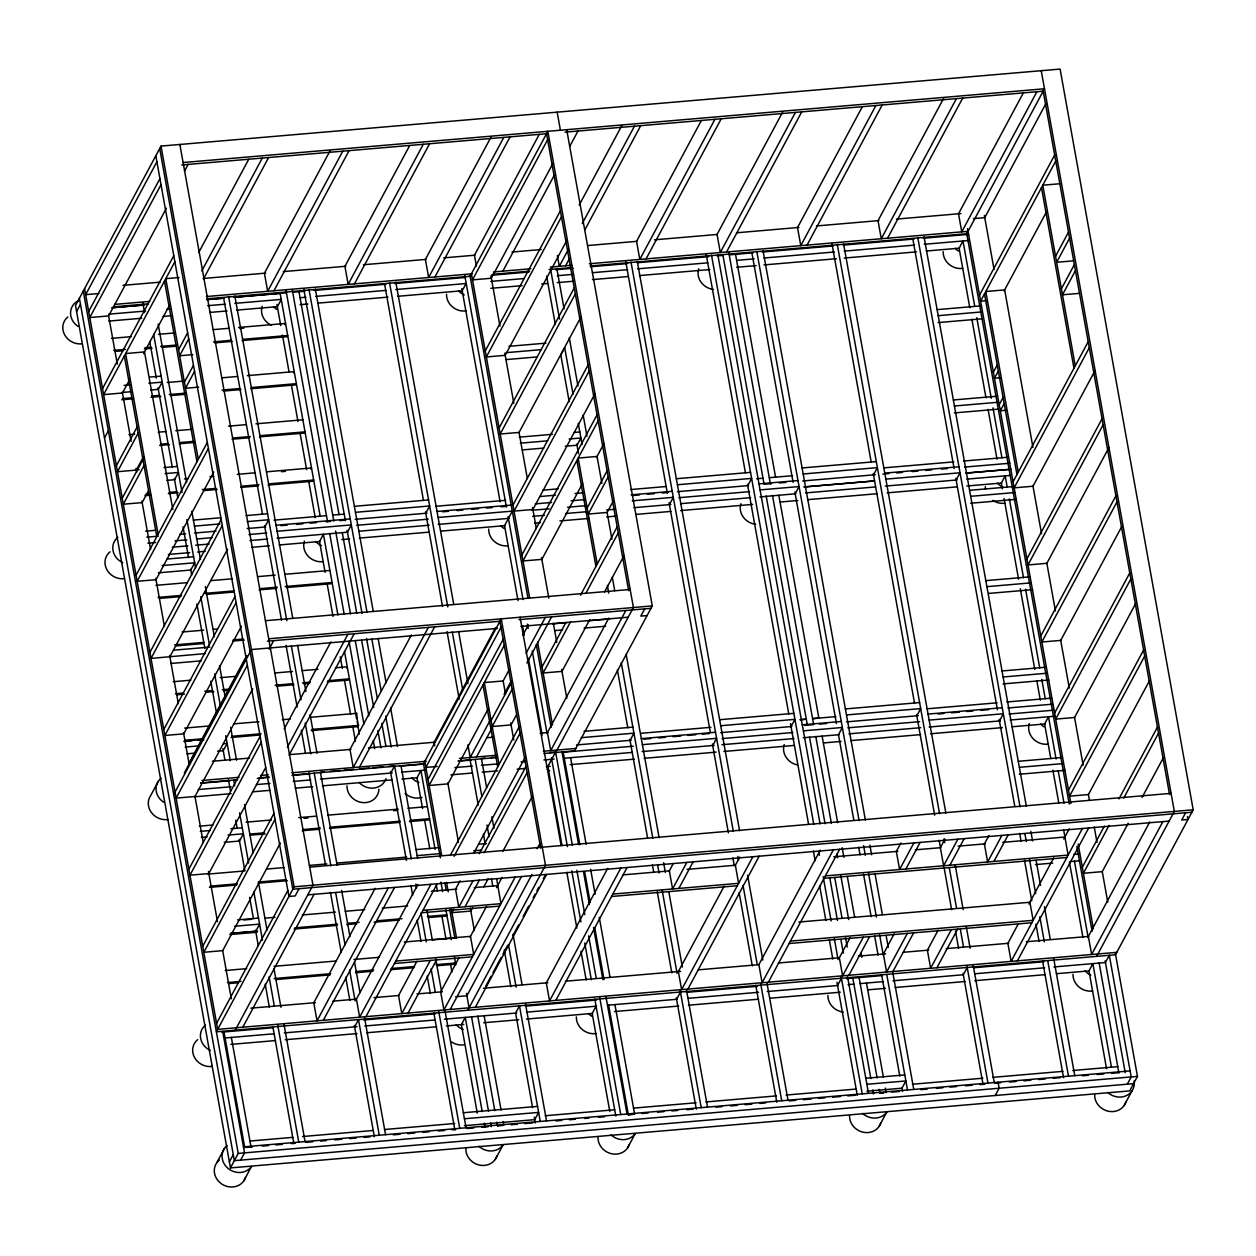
<?xml version="1.0" encoding="UTF-8"?>
<svg xmlns="http://www.w3.org/2000/svg" width="1256" height="1256" viewBox="0 0 1256 1256"><rect width="100%" height="100%" fill="white"/><g stroke="black" fill="none" stroke-linecap="round" stroke-linejoin="round"><path stroke-width="1.5" d="M161.004 146.089L294.092 886.815L216.377 1031.773L1115.469 954.764L1193.2 809.806L1060.095 69.08L161.004 146.089L75.501 305.553L230.46 1167.907L1129.694 1090.899L1137.465 1076.392L1115.312 953.068M76.585 311.567L80.463 304.313M156.906 161.773L85.659 294.658L98.863 293.527M88.689 311.519L159.936 178.635M161.019 184.663L89.757 317.533L108.628 315.931L166.357 208.261M184.444 171.256L188.102 164.426M102.537 388.606L173.783 255.722M174.867 261.75L103.62 394.62L122.476 393.002L129.808 379.343M143.561 353.705L170.125 304.14M198.731 252.519L248.704 159.324M104.499 438.014L108.377 430.761M201.839 270.856L262.3 158.068M203.535 278.848L268.596 157.534M116.384 465.678L137.108 427.024M178.572 349.718L187.631 332.809M138.191 433.053L117.467 471.707L136.323 470.089L143.545 456.65M188.714 338.822L179.639 355.746L192.859 354.616M122.224 498.208L142.948 459.555M184.412 382.232L193.471 365.323M144.032 465.568L123.308 504.221L142.179 502.604L148.475 490.845M194.554 371.352L185.496 388.261L198.699 387.131M330.108 150.704L264.419 273.227L267.669 291.298L342.794 151.175M273.949 290.764L349.089 150.626M174.553 479.698L178.446 472.46L165.086 473.606M136.072 575.279L207.334 442.41M208.402 448.423L137.155 581.308L156.027 579.691L213.756 472.036M284.892 324.66L285.536 323.451L238.624 327.471M409.676 145.539L344.913 266.335L348.148 284.406L423.288 144.283M293.543 372.828L294.202 371.619L247.275 375.638M149.935 652.366L221.182 519.497M222.265 525.51L151.018 658.395L205.183 653.607M354.443 283.872L429.583 143.733M169.874 656.778L227.603 549.123M264.796 527.018L268.674 519.764L247.196 521.601M163.782 729.453L235.029 596.569M236.112 602.597L164.866 735.466L183.721 733.865L241.45 626.195M310.86 469.179L311.504 467.97L266.555 471.832M491.096 136.92L425.392 259.442L428.641 277.513L503.782 137.391M158.46 781.044L150.689 795.55A16.281 14.758 28.2 0 0 151.254 812.318A16.281 14.758 28.2 0 0 167.849 819.509M434.937 276.964L510.062 136.841M189.012 763.24L246.741 655.585M184.365 772.942L246.678 656.731M173.736 794.499L251.467 649.54L497.549 628.393M247.369 665.225L176.123 798.11L194.978 796.492L252.707 688.837M539.216 134.439L474.454 255.235L476.401 266.084M269.098 649.195L273.682 640.654M470.105 276.257L547.836 131.299L633.417 607.527L555.686 752.485L572.328 845.131M547.616 139.746L472.491 279.868L491.347 278.251L552.42 164.363M347.441 532.167L351.335 524.914L277.121 531.272M502.855 271.155L554.163 175.463M569.737 146.403L577.98 131.032M188.887 869.168L260.133 736.283M261.217 742.312L189.97 875.181L208.826 873.564L265.644 767.62M485.256 350.926L560.396 210.804M284.154 729.014L330.893 641.863M561.479 216.833L486.339 356.955L505.21 355.338L567.194 239.708M287.404 747.085L347.881 634.296M579.189 205.105L621.751 125.726M289.115 755.076L354.176 633.762M425.768 513.217L429.662 505.98L355.448 512.322M568.466 249.222L559.312 266.319L557.366 255.47M582.219 223.599L634.437 126.197M346.593 668.004L347.237 666.795L335.509 667.8M565.592 265.785L569.266 258.94M584.841 229.895L640.733 125.647M202.734 946.255L273.981 813.37M275.064 819.399L203.817 952.268L222.689 950.651L280.402 842.996M499.103 428.013L574.243 287.891M575.327 293.904L500.186 434.026L519.058 432.425L581.057 316.795M356.013 714.554L356.657 713.345L309.745 717.364M356.657 713.345L358.18 726.596L311.252 730.615M560.788 354.899L564.666 347.661M411.387 634.971L349.984 749.455L353.234 767.526L428.375 627.403M216.581 1023.326L287.828 890.457M701.319 120.56L636.557 241.356L639.806 259.427L714.931 119.304M359.53 766.992L434.655 626.854M299.085 888.683L295.207 895.936L288.911 896.47L155.823 155.76M512.966 505.1L588.091 364.962M646.086 258.877L721.227 118.755M508.429 518.367L512.307 511.129L438.109 517.472M508.429 518.461L504.551 525.715L518.006 600.619M235.233 1030.156L312.964 885.197L179.859 144.471M589.174 370.991L514.049 511.114L532.905 509.496L594.904 393.882M242.816 1027.204L314.079 894.319M390.742 773.084L394.62 765.83L388.763 766.333M521.915 554.964L597.055 414.825M598.139 420.854L522.998 560.977L541.87 559.36L582.58 483.434M495.508 627.765L434.121 742.249L434.764 745.86M501.003 627.293L425.863 767.416L437.182 766.443M216.691 1162.899L224.463 1148.392M596.459 457.545L603.869 443.745M782.739 111.941L717.05 234.464L720.285 252.535L795.425 112.396M428.029 779.458L503.169 639.335M504.253 645.364L429.112 785.487L447.984 783.87L488.301 708.682M375.167 888.29L313.78 1002.775L317.03 1020.845L388.277 887.961M229.377 1161.894L233.271 1154.641M230.46 1167.907L238.232 1153.416L83.273 291.047M587.164 508.036L607.119 470.843M726.58 251.985L801.721 111.863M240.634 1160.12L244.528 1152.882L222.704 1031.474M522.841 635.206L528.352 624.954M608.202 476.856L588.248 514.065L607.119 512.448L613.368 500.799M502.965 681.333L509.371 669.37M323.31 1020.312L394.557 887.427M490.358 719.908L470.199 757.509L467.923 744.855M504.096 694.285L511.428 680.611M526.091 653.261L545.34 617.387M243.774 1180.907L251.545 1166.4A16.281 14.758 28.2 0 1 227.886 1168.268A16.281 14.758 28.2 0 1 227.116 1145.566M491.112 720.504L511.066 683.295M512.15 689.324L492.195 726.533L511.066 724.916L516.42 714.931M476.495 756.976L492.069 727.915M526.876 662.98L551.62 616.837M430.902 884.318L359.656 1017.187L356.406 999.132L417.793 884.632M542.043 666.967L565.875 622.536M580.523 595.203L617.183 526.845M570.616 621.72L543.126 672.996L561.997 671.379L589.755 619.601M586.191 592.675L618.266 532.858M354.616 1026.874L358.494 1019.637M450.245 855.43L518.964 727.255M365.936 1016.654L437.182 883.769M454.075 856.325L520.047 733.284M862.307 106.776L797.529 227.571L800.779 245.642L875.919 105.504M604.56 592L623.996 555.749M473.857 852.997L525.165 757.305M416.929 961.233L398.529 995.521L401.779 1013.576L430.274 960.432M460.073 880.754L455.535 889.217L458.785 907.287L473.025 880.707M479.29 853.672L526.029 766.521M807.074 245.093L882.199 104.97M669.417 504.582L673.295 497.329L632.286 500.846M608.83 618.046L547.443 732.546L550.693 750.617L625.833 610.495M453.809 909.25L451.972 912.672L470.843 911.055L472.664 907.633M484.047 852.855L527.112 772.55M408.074 1013.043L436.57 959.898M465.065 906.738L479.321 880.173M483.67 887.128L488.239 878.588M502.902 851.238L532.23 796.555M644.689 608.877L640.811 616.115L647.091 615.581M458.99 957.731L440.668 991.91L443.918 1009.981L515.164 877.096M469.995 937.227L486.48 906.471M496.56 887.662L502.055 877.41M566.707 129.682L652.272 605.91L574.557 750.868L543.989 753.49M450.197 1009.432L521.444 876.562M537.128 848.726L539.876 843.608M943.727 98.156L878.023 220.679L881.272 238.734L956.413 98.612M531.963 874.443L466.902 995.773L455.583 996.746M747.744 485.648L751.622 478.395L677.424 484.753M467.766 1010.232L545.496 865.274L501.223 618.847L423.492 763.805L440.385 857.848M485.601 986.431L491.096 976.179M492.933 972.756L501.175 957.386M503.012 953.963L507.597 945.423M513.092 935.17L518.587 924.918M523.171 916.362L528.666 906.11M533.25 897.569L535.087 894.146M536.909 890.74L538.745 887.317M543.33 878.776L545.167 875.353M887.568 238.2L962.693 98.078M475.349 1007.281L546.611 874.412M630.057 740.412L633.935 733.159L581.214 737.68M515.588 1013.09L519.482 1005.836M795.174 493.812L799.067 486.559L760.068 489.903M1023.295 92.975L958.516 213.787L961.766 231.842L1036.891 91.719M607.7 868.367L546.313 982.867L549.563 1000.922L620.809 868.053M555.843 1000.388L627.089 867.503M1045.824 103.761L984.751 217.649L973.431 218.623M712.717 745.562L716.595 738.308L642.397 744.667M495.319 1159.367L503.091 1144.86A16.281 14.758 28.2 0 1 478.881 1146.241M873.501 474.878L877.395 467.625L803.181 473.983M596.066 1006.213L592.188 1013.451L609.804 1111.513M672.965 864.144L669.338 870.91L672.588 888.965L686.828 862.401M979.523 295.144L1054.663 155.022M1055.747 161.035L980.606 301.173L986.258 300.686M678.868 888.432L693.124 861.852M1004.093 290.921L1046.656 211.542M791.029 726.612L794.922 719.374L720.724 725.733M993.37 372.231L997.264 364.978M1055.558 256.255L1068.511 232.093M998.347 371.007L994.454 378.244L1000.121 377.758M1069.594 238.122L1056.641 262.284L1073.613 260.824M724.178 886.108L678.366 971.547L681.615 989.618L752.862 856.733M735.184 865.604L739.753 857.063M676.576 999.305L680.469 992.052M956.161 480.028L960.039 472.774L885.841 479.133M999.211 404.746L1003.104 397.493M1061.399 288.786L1074.351 264.624M687.895 989.084L759.158 856.2M1004.188 403.521L1000.294 410.775L1005.962 410.288M1075.434 270.637L1062.482 294.799L1079.454 293.355M838.474 734.744L842.352 727.491L803.369 730.835M627.498 1148.031L635.269 1133.54A16.281 14.758 28.2 0 1 611.075 1134.922M1013.074 481.833L1088.198 341.711M1089.282 347.724L1014.157 487.846L1033.013 486.229L1095.012 370.614M820.247 850.171L758.86 964.655L762.109 982.726L833.356 849.841M768.389 982.176L839.636 849.307M916.802 715.841L920.695 708.604L846.481 714.947M1026.921 558.904L1102.046 418.782M1103.129 424.811L1028.005 564.933L1046.86 563.316L1108.86 447.701M850.171 937.588L839.353 957.763L842.603 975.833L863.327 937.18M900.882 843.012L896.344 851.458L899.594 869.529L913.85 842.949M837.564 985.52L841.442 978.267M848.883 975.284L869.607 936.631M905.89 868.995L920.13 842.415M1040.769 635.991L1115.909 495.869M999.462 720.991L1003.34 713.753L929.142 720.096M1116.992 501.898L1041.852 642.02L1060.723 640.403L1121.781 526.5M894.178 933.82L883.376 953.995L886.61 972.066L907.35 933.396M944.905 839.228L940.367 847.69L943.617 865.761L957.857 839.181M892.906 971.516L913.63 932.863M949.897 865.211L964.153 838.647M938.201 930.052L927.383 950.227L930.633 968.282L951.357 929.628M988.927 835.46L984.39 843.922L987.64 861.993L1001.88 835.413M1054.616 713.078L1129.756 572.956M1130.84 578.969L1055.699 719.107L1074.571 717.49L1135.644 603.587M936.929 967.748L957.653 929.095M993.92 861.443L1008.176 834.879M879.027 1126.491L886.799 1112A16.281 14.758 28.2 0 1 862.605 1113.381M967.214 967.497L963.321 974.75L893.032 980.763M1068.464 790.165L1143.604 650.027M1144.687 656.056L1069.547 796.178L1088.418 794.561L1149.491 680.673M1017.957 924.526L1007.877 943.335L1011.127 961.39L1082.374 828.52M1028.947 904.022L1053.69 857.879M1063.769 839.087L1069.264 828.834M1017.407 960.856L1088.669 827.971M1082.327 867.237L1104.307 826.228M1118.97 798.895L1157.451 727.114M1109.064 825.412L1083.41 873.265L1102.266 871.648L1128.171 823.324M1123.727 798.078L1158.534 733.143M1142.065 797.45L1163.339 757.76M995.239 1095.499L999.132 1088.245L998.049 1082.217M1149.758 821.942L1088.371 936.427L1091.621 954.497L1162.868 821.628M1096.614 956.381L1174.329 811.423L1041.24 70.697M1109.315 955.282L1105.437 962.536L1053.91 966.947M1185.617 812.758L1181.723 820.011L1188.019 819.462L1187.47 816.463M1127.291 1084.179L1131.185 1076.942L1109.362 955.533M1124.151 1105.5L1131.923 1091.009M183.109 162.542L1044.474 88.768L966.759 233.726L590.037 265.989M181.822 164.96L547.396 133.654M564.98 132.147L1043.187 91.186M1059.766 183.753L1042.778 185.197L1075.246 365.857M178.996 277.529L165.792 278.659L198.26 459.319M122.978 285.348L160.124 282.16M203.142 278.487L265.691 273.117M283.291 271.61L345.84 266.256M363.439 264.749L426.004 259.395M443.588 257.888L474.878 255.204M511.961 252.032L541.242 249.52M588.091 245.501L636.886 241.325M654.455 239.817L716.909 234.48M736.44 232.8L798.895 227.446M816.463 225.954L878.917 220.601M896.486 219.094L960.903 213.583M114.5 304.407L149.684 301.409M206.376 296.542L472.256 273.777M493.42 271.955L530.833 268.753M550.348 267.088L571.825 265.251M589.378 263.744L968.046 231.308M113.213 306.825L148.396 303.811M207.036 298.787L470.953 276.194M492.446 274.342L529.53 271.17M549.045 269.506L570.522 267.669M113.15 307.642L144.299 304.973M233.867 297.295L286.431 292.789M292.711 292.256L304.847 291.219M314.063 290.434L385.875 284.28M394.698 283.526L465.474 277.466M491.332 275.252L528.839 272.034M555.56 269.742L573.081 268.25M590.603 266.743L627.576 263.572M637.31 262.74L708.714 256.632M717.113 255.91L722.954 255.408M729.249 254.874L753.129 252.817M762.345 252.032L833.293 245.956M843.074 245.124L914.164 239.032M923.223 238.248L968.659 234.37M111.58 307.814L144.55 304.988M233.742 297.358L280.276 293.37M108.785 314.173L145.633 311.017M166.954 309.18L170.832 308.85M207.68 305.695L225.122 304.203M234.825 303.371L281.36 299.383L277.466 306.637L236.756 310.122M300.074 297.735L305.93 297.232M315.696 296.4L386.016 290.387M395.781 289.539L466.086 283.526L462.208 290.764L397.744 296.29M490.813 281.407L524.05 278.549M557.303 275.708L572.94 274.373M592.487 272.693L627.686 269.679M637.467 268.847L707.85 262.818M736.613 260.353L754.212 258.846M763.993 258.014L834.377 251.985M844.142 251.137L914.541 245.108M924.306 244.276L969.287 240.43M108.785 321.081L141.74 318.255M163.076 316.434L170.832 315.774M209.611 312.446L227.053 310.954M300.09 304.659L307.908 303.983M317.674 303.151L387.978 297.123M490.845 288.315L522.119 285.63M541.681 283.966L547.538 283.464M557.319 282.616L572.956 281.281M592.518 279.601L627.702 276.587M639.445 275.582L709.828 269.553M736.644 267.261L756.191 265.597M764.009 264.922L836.355 258.72M844.173 258.061L916.519 251.859M926.284 251.027L959.537 248.17M111.549 338.351L131.111 336.671M158.476 334.332L174.113 332.981M213.206 329.637L228.843 328.303M239.927 328.507L243.837 328.161M113.715 350.393L125.443 349.388M145.005 347.708L150.861 347.206M160.642 346.373L176.28 345.039M213.426 341.852L231.01 340.345M242.738 339.34L287.702 335.493L287.059 336.702L242.094 340.549M115.034 351.429L122.853 350.754M144.346 348.917L152.164 348.257M161.946 347.41L175.636 346.248M214.729 342.888L232.313 341.381M149.684 377.083L161.129 376.109M508.916 346.311L546.015 343.139M937.117 309.635L980.999 305.883M124.046 385.388L129.776 384.901M148.852 383.268L162.212 382.122L158.334 389.376L150.689 390.019M506.09 352.669L541.242 349.655M938.201 315.664L982.082 311.896M167.127 382.499L182.764 381.165M221.872 377.821L237.51 376.47M122.068 392.484L131.613 391.668M506.105 359.593L537.348 356.908M938.122 322.588L982.019 318.82M122.382 398.56L132.147 397.728M151.693 396.048L159.512 395.389M169.293 394.557L184.93 393.207M222.076 390.035L239.676 388.528M251.404 387.523L296.353 383.661L295.709 384.87L250.745 388.732M121.722 399.769L133.466 398.764M151.05 397.257L160.831 396.425M170.596 395.593L184.287 394.415M223.38 391.071L240.979 389.564M128.866 434.702L134.737 434.199M158.193 432.19L166.012 431.515M175.793 430.682L191.43 429.348M228.561 426.161L246.16 424.654M255.941 423.822L302.853 419.802M160.36 444.231L168.178 443.556M179.906 442.552L193.597 441.39M232.69 438.03L250.274 436.539M260.055 435.691L305.02 431.844L304.376 433.053L259.411 436.9M159.716 445.44L169.482 444.608M179.263 443.76L194.9 442.426M232.046 439.239L249.63 437.732M135.381 470.027L139.196 469.697M164.002 467.577L177.363 466.431M519.278 437.151L552.483 434.309M573.961 432.472L579.817 431.97M953.351 399.973L997.233 396.221M520.361 443.164L547.71 440.825M569.188 438.988L580.9 437.983L577.022 445.236L565.294 446.241M954.434 406.002L998.316 402.234M166.844 480.373L174.662 479.698M184.444 478.866L188.353 478.52M209.862 476.683L213.771 476.354M237.227 474.344L254.811 472.837M522.339 449.915L543.817 448.078M954.356 412.91L998.253 409.158M281.532 471.691L285.442 471.361M145.555 494.424L149.464 494.079M169.011 492.415L176.829 491.74M202.247 489.557L215.938 488.396M241.34 486.213L258.94 484.706M268.706 483.874L313.67 480.012L313.027 481.221L268.062 485.083M144.911 495.633L150.767 495.131M168.367 493.624L178.148 492.776M203.551 490.609L217.241 489.432M240.697 487.422L258.296 485.915M193.393 520.094L220.726 517.755M246.113 515.572L267.591 513.735M354.38 506.309L428.579 499.951M542.686 490.185L558.308 488.835M676.34 478.724L750.538 472.382M802.097 467.954L876.311 461.611M194.476 526.123L219.863 523.94M539.876 496.528L555.497 495.194M575.013 493.53L582.831 492.854M145.696 531.147L155.414 530.315M273.981 520.157L326.466 515.651M332.746 515.07L344.411 514.128M435.706 506.294L505.634 500.312M630.638 489.557L665.664 486.559M756.709 478.756L762.989 478.222M769.284 477.688L792.599 475.694M883.91 467.86L953.853 461.878M963.572 461.046L1008.254 457.215M276.053 525.244L350.251 518.885M437.025 511.459L511.223 505.1M631.203 494.833L672.211 491.316M759.001 483.874L797.984 480.546M884.758 473.104L958.956 466.761M146.779 537.16L158.444 536.155M179.749 534.334L185.653 533.831M194.492 533.031L215.969 531.194M247.212 528.509L265.675 526.971M280.904 525.667L287.169 525.134M296.447 524.349L302.79 523.799M310.059 523.171L316.449 522.622M326.215 521.79L330.689 521.413M339.654 520.643L345.745 520.125M355.197 519.309L427.071 513.155M442.614 511.82L448.439 511.318M457.074 510.58L462.93 510.077M471.754 509.324L478.552 508.743M486.37 508.083L492.226 507.581M500.893 506.827L506.718 506.341M535.197 503.892L551.604 502.447M571.135 500.767L584.998 499.59M632.836 495.523L639.508 494.911M647.295 494.252L654.329 493.687M662.132 493.027L667.988 492.525M677.439 491.661L748.498 485.585M771.498 483.654L764.072 484.251L722.907 255.109M779.317 482.979L785.911 482.382M802.757 480.985L875.275 474.721M882.827 474.124L888.887 473.559M896.501 472.947L902.483 472.397M912.123 471.612L918.026 471.063M925.798 470.435L931.654 469.932M941.341 469.069L947.275 468.598M964.655 467.075L1009.777 463.244M804.484 486.904L874.427 480.907M965.738 473.088L1010.421 469.257M147.863 543.189L155.634 542.514M174.977 540.865L186.736 539.86M196.454 539.028L212.076 537.678M248.939 534.522L266.759 532.999M356.594 525.306L428.155 519.183M531.602 510.313L549.108 508.821M567.524 507.236L586.097 505.65M678.837 497.706L749.596 491.645M803.84 486.998L874.145 480.985M965.927 473.12L1010.845 469.273M172.276 547.208L187.819 545.873M195.591 545.214L209.203 544.052M250.023 540.551L267.512 539.044M277.152 538.18L347.645 532.183M359.31 531.194L429.238 525.196M438.124 524.396L508.884 518.383M532.685 516.342L544.35 515.337M565.765 513.5L587.18 511.679M606.648 509.999L614.734 509.261M633.888 507.675L670.877 504.504M680.611 503.672L750.68 497.674M759.959 496.921L795.849 493.749M805.567 492.917L875.51 486.935M885.213 486.103L957.103 479.949M966.806 479.117L1009.918 475.459M168.382 554.461L189.766 552.624M197.537 551.965L205.309 551.29M251.969 547.302L269.459 545.795M279.177 544.963L319.997 541.477M341.82 539.593L349.592 538.934M359.31 538.102L429.238 532.12M440.887 531.115L505.006 525.62M534.632 523.093L540.472 522.59M559.941 520.926L589.127 518.414M606.648 516.923L616.382 516.09M635.85 514.426L670.877 511.412M680.611 510.58L752.627 504.41M780.306 502.007L797.795 500.5M807.514 499.668L877.442 493.687M887.16 492.854L957.103 486.857M966.806 486.025L1001.786 483.026M166.875 559.061L193.597 556.769M969.585 490.311L1013.466 486.543M162.244 565.561L194.68 562.782L190.786 570.036L158.35 572.815M970.668 496.324L1014.55 492.572M970.59 503.248L1016.387 499.323M155.932 585.343L187.222 582.658M210.678 580.649L232.172 578.812M257.59 576.63L275.19 575.122M284.955 574.29L329.92 570.444M158.099 597.385L181.555 595.375M205.026 593.366L234.338 590.854M259.757 588.672L277.356 587.164M285.175 586.505L332.086 582.486L331.443 583.695L286.478 587.541M159.402 598.421L180.911 596.584M206.329 594.402L233.695 592.063M259.113 589.88L276.697 588.373M265.44 620.7L630.167 589.472M182.183 632.004L203.692 630.167M213.473 629.335L217.382 628.989M174.584 644.893L203.896 642.381M233.224 639.869L243.005 639.037M175.887 645.929L203.252 643.59M232.58 641.078L244.308 640.073M268.69 638.77L652.272 605.91M267.387 641.188L501.442 621.139M518.995 619.632L650.985 608.328M173.564 650.2L209.831 647.091M985.819 580.633L1029.7 576.881M520.957 626.383L628.236 617.198M552.828 623.84L566.503 622.662M587.981 620.825L609.458 618.988M986.886 586.662L1030.784 582.894M170.769 663.466L201.305 660.86M554.807 630.575L562.61 629.915M584.087 628.079L605.58 626.226M988.739 593.413L1032.62 589.661M173.25 681.694L190.849 680.187M220.177 677.675L235.814 676.34M274.907 672.981L292.507 671.473M302.272 670.641L317.909 669.307M175.416 693.736L183.235 693.061M204.744 691.224L212.562 690.565M222.328 689.717L230.146 689.057M275.111 685.195L292.711 683.688M302.476 682.856L310.295 682.181M327.894 680.673L349.404 678.837L348.744 680.045L327.251 681.882M176.719 694.772L184.538 694.113M206.047 692.26L213.865 691.601M223.647 690.753L229.503 690.25M276.414 686.247L294.014 684.74M303.795 683.892L309.651 683.39M184.632 728.087L210.05 725.905M233.506 723.896L258.909 721.729M282.38 719.719L290.199 719.044M184.836 740.302L202.436 738.795M231.763 736.283L261.075 733.771M311.912 729.406L358.824 725.387M184.083 741.024L203.158 739.392M1002.037 670.971L1045.934 667.203M184.192 741.511L192.011 740.836M197.883 740.334L203.739 739.831M231.104 737.492L260.432 734.98M185.166 747.053L198.511 745.907M223.317 743.772L227.148 743.458L223.254 750.696L217.524 751.182M1003.12 676.984L1047.017 673.232M187.003 753.804L194.633 753.145M1003.057 683.908L1048.854 679.983M212.405 761.246L249.473 758.075M290.434 754.558L350.895 749.377M368.448 747.885L434.764 742.202M487.422 737.68L493.278 737.194M540.08 733.174L547.883 732.515M584.04 731.322L632.851 727.13M719.641 719.704L793.839 713.345M845.398 708.934L919.612 702.575M640.843 733.316L710.912 727.318M800.449 719.657L806.289 719.154M812.569 718.62L835.884 716.611M927.195 708.792L997.138 702.811M1006.841 701.978L1051.523 698.148M800.009 719.735L806.289 719.201M812.585 718.652L818.865 718.118L778.83 495.304M641.314 738.638L715.512 732.279M802.286 724.806L841.269 721.478M928.058 714.083L1002.257 707.725M576.52 744.949L631.203 740.255M643.873 739.172L650.734 738.591M658.552 737.916L665.272 737.351M673.059 736.675L680.846 736.016M687.848 735.404L695.651 734.744M702.261 734.179L709.326 733.567M720.74 732.64L791.798 726.502M805.018 725.371L812.836 724.712M819.477 724.131L826.511 723.535M846.513 721.87L918.293 715.669M937.824 714.005L943.821 713.486M951.498 712.827L959.364 712.152M967.12 711.493L972.976 710.99M980.732 710.331L988.598 709.656M1007.924 707.991L1052.607 704.176M202.012 780.478L239.064 777.307M260.526 775.47L268.313 774.795M291.722 772.785L426.302 761.262M459.46 758.42L496.513 755.249M543.33 751.245L575.845 748.466M320.421 772.189L324.331 771.859M330.187 771.357L339.952 770.509M343.846 770.179L353.611 769.347M359.467 768.845L369.233 768.013M373.142 767.667L382.907 766.835M481.393 758.404L485.303 758.059M491.159 757.556L497.031 757.054M549.751 752.548L555.607 752.046L547.82 766.553L561.997 845.398M200.709 782.896L237.761 779.725M259.223 777.888L268.972 777.04M292.381 775.046L425.015 763.679M458.157 760.838L497.172 757.509M200.677 783.257L230.084 780.73M257.245 778.39L269.035 777.401M292.193 775.407L310.044 773.884M399.879 766.191L424.167 764.103M458.471 761.167L471.314 760.068M561.981 752.313L633.275 746.205M722.121 738.591L792.881 732.531M847.769 727.836L919.643 721.666M1009.008 714.02L1053.69 710.19M198.165 789.569L231.151 786.743M256.397 784.592L269.977 783.414M293.276 781.42L310.734 779.929M320.437 779.097L392.264 772.942M401.967 772.11L425.627 770.101M454.892 767.589L472.397 766.082M481.425 765.312L497.69 763.915M521.036 761.921L526.327 761.466M543.911 759.959L554.1 759.079M564.289 758.231L632.412 752.391M642.146 751.559L714.162 745.389M721.949 744.714L793.965 738.559M803.243 737.759L839.134 734.682M848.852 733.849L920.727 727.695M929.157 727.02L1000.373 720.865M1010.091 720.033L1054.773 716.218M194.272 796.822L231.151 793.666M252.503 791.83L269.977 790.338M295.207 788.171L312.681 786.68M322.384 785.848L392.249 779.866M401.967 779.034L417.494 777.7M450.998 774.826L472.397 773.005M482.131 772.173L497.69 770.839M517.142 769.174L524.93 768.499M546.329 766.662L550.222 766.333M570.13 764.637L634.359 759.142M644.092 758.31L716.108 752.14M723.896 751.465L793.965 745.467M823.591 742.924L841.08 741.433M850.783 740.6L920.727 734.603M930.445 733.771L1002.319 727.616M1012.038 726.784L1045.055 723.958M199.327 826.165L212.971 825.004M246.113 822.162L271.453 819.995M298.74 817.656L316.292 816.149M327.989 815.144L398.168 809.147M407.917 808.299L427.401 806.635M303.936 818.363L307.846 818.033M393.615 810.685L397.508 810.356M200.316 831.362L209.846 830.546M230.837 828.74L242.282 827.767M1018.271 761.293L1062.168 757.541M201.4 837.375L207.114 836.888M228.105 835.083L243.366 833.78L239.488 841.033L224.227 842.336M1019.354 767.322L1063.251 763.57M250.227 834.047L263.87 832.869M302.853 829.541L320.406 828.034M330.155 827.202L400.334 821.188M410.068 820.356L429.568 818.677L428.924 819.885L409.425 821.565M249.583 835.256L265.173 833.921M302.209 830.734L319.746 829.243M329.496 828.41L399.675 822.397M1019.291 774.245L1065.088 770.321M416.066 849.606L439.49 847.596M478.552 844.252L486.355 843.577M417.149 855.619L440.573 853.609M473.763 850.767L481.582 850.108M207.946 874.098L244.983 870.926M266.429 869.089L283.966 867.598M309.321 865.415L326.858 863.924M336.608 863.092L406.787 857.079M309.714 867.127L1171.094 793.352M210.113 886.155L237.4 883.816M258.846 881.979L286.132 879.64M209.469 887.364L236.756 885.025M258.202 883.188L287.436 880.676M294.092 886.815L1193.2 809.806M1191.897 812.224L292.805 889.232L159.7 148.506M307.767 894.853L1169.148 821.079M431.389 891.289L456.729 889.107M474.281 887.615L497.674 885.606M623.149 874.867L669.574 870.879M687.001 869.388L735.372 865.243L738.606 883.313L612.85 894.084M833.796 856.812L897.883 851.332M915.357 849.825L940.603 847.674M958.077 846.167L985.269 843.844M1002.743 842.352L1064.884 837.03M237.525 919.894L258.516 918.089M243.868 919.973L251.671 919.313M265.314 918.136L275.064 917.304M302.351 914.965L335.493 912.139M345.243 911.291L364.742 909.627M382.279 908.119L407.619 905.953M234.794 926.237L259.599 924.118L255.722 931.355L230.916 933.491M422.942 910.349L500.909 903.676L496.701 879.043M825.396 875.887L1068.118 855.085L1063.612 829.761M1073.754 854.378L1079.485 853.892M421.639 912.767L499.621 906.094M611.546 896.501L737.319 885.731M824.093 878.305L1066.831 857.503M230.445 933.365L257.731 931.026M294.767 927.854L337.66 924.181M347.41 923.348L359.106 922.344M376.643 920.836L401.983 918.67M427.338 916.503L446.822 914.823L446.178 916.032L428.641 917.539M1035.525 864.568L1052.685 863.108M1069.861 861.632L1079.406 860.815M229.801 934.574L257.088 932.235M294.124 929.063L337.016 925.389M346.766 924.557L356.5 923.71M374.053 922.218L399.392 920.036M404.181 942.016L470.466 936.348L473.716 954.403L395.734 961.091M432.284 939.928L455.724 937.934M225.232 970.495L246.678 968.659M273.981 966.319L336.357 960.981M353.894 959.474L379.249 957.308M798.816 922.045L1029.904 902.263L1033.154 920.318L790.417 941.105M394.431 963.509L472.413 956.821M227.399 982.537L241.042 981.376M274.185 978.534L330.721 973.683M356.06 971.516L373.613 970.009M391.15 968.517L414.543 966.508M435.989 964.671L455.488 963.007L454.829 964.216L437.292 965.707M228.702 983.574L238.452 982.742M275.488 979.57L330.077 974.892M355.417 972.725L372.954 971.218M390.506 969.726L413.899 967.717M789.113 943.523L1031.851 922.736M250.87 1008.16L315.35 1002.649M332.934 1001.142L356.39 999.132M373.974 997.625L399.377 995.443M416.961 993.936L442.379 991.769M483.403 988.252L547.851 982.726M565.42 981.219L680.642 971.359M698.21 969.852L758.765 964.671M778.28 962.991L838.82 957.81M858.35 956.13L885.7 953.791M903.268 952.284L928.655 950.117M946.239 948.61L1008.725 943.256M1026.309 941.749L1088.795 936.395M1116.772 952.346L217.665 1029.355L84.576 288.629M221.606 1032.165L272.505 1027.801M363.722 1019.982L435.549 1013.827M525.4 1006.135L596.584 1000.043M686.42 992.35L757.447 986.274M846.56 978.644L882.418 975.567M973.51 967.764L1043.815 961.751M225.06 1037.974L273.588 1033.814M284.311 1032.903L357.049 1026.67M364.805 1026.011L434.686 1020.013M444.389 1019.197L516.765 1012.995M526.484 1012.163L596.522 1006.166M608.234 1005.161L676.78 999.289M688.461 998.3L758.53 992.287M767.259 991.534L838.333 985.458M848.051 984.625L853.892 984.123M860.187 983.589L883.502 981.595M974.813 973.777L1044.741 967.779M230.884 1044.395L275.519 1040.565M285.222 1039.733L357.049 1033.578M366.752 1032.762L436.617 1026.764M446.32 1025.932L463.794 1024.441M483.701 1022.745L518.712 1019.746M526.5 1019.071L592.644 1013.404M614.498 1011.551L678.727 1006.04M688.461 1005.208L758.53 999.211M770.211 998.206L840.28 992.209M867.959 989.838L885.433 988.331M895.151 987.499L965.095 981.517M974.813 980.685L1044.741 974.687M1056.406 973.698L1089.423 970.872M463.338 1112.737L537.537 1106.379M865.792 1078.26L904.791 1074.916M464.422 1118.751L538.62 1112.392L534.742 1119.646L464.437 1125.674M866.875 1084.289L905.874 1080.945L901.981 1088.198L866.891 1091.197M249.96 1141.029L292.852 1137.355M302.602 1136.523L372.781 1130.51M384.477 1129.505L454.656 1123.492M545.214 1115.736L614.686 1109.77M633.542 1108.122L696.107 1102.768M705.888 1101.936L776.271 1095.907M786.052 1095.059L856.435 1089.031M912.468 1084.242L982.851 1078.213M992.633 1077.365L1063.016 1071.337M1072.797 1070.505L1117.762 1066.658M243.444 1146.854L1130.102 1070.913M634.186 1114.182L628.345 1114.684L633.055 1114.323M641.957 1113.523L648.316 1112.973M657.532 1112.188L663.953 1111.639M671.772 1110.963L677.643 1110.461M686.734 1109.692L693.281 1109.127M715.92 1107.18L721.76 1106.693M730.427 1105.939L737.335 1105.359M745.122 1104.683L751.936 1104.102M759.754 1103.427L765.626 1102.925M789.082 1100.915L795.723 1100.35M803.51 1099.691L811.298 1099.016M818.41 1098.403L824.925 1097.854M832.712 1097.179L840.5 1096.519M847.737 1095.891L855.572 1095.232M883.784 1092.814L879.891 1093.144L883.031 1092.924M891.556 1092.139L899.343 1091.48M920.758 1089.643L927.226 1089.093M936.332 1088.308L942.879 1087.743M949.96 1087.147L956.554 1086.581M965.519 1085.812L972.207 1085.231M980.025 1084.572L984.987 1084.148M994.721 1083.316L1000.561 1082.813M1009.353 1082.06L1016.135 1081.479M1023.923 1080.804L1030.862 1080.207M1038.681 1079.548L1045.322 1078.967M1053.109 1078.307L1060.19 1077.695M1082.311 1075.811L1088.151 1075.309M1097.336 1074.524L1103.726 1073.974M1111.513 1073.299L1119.284 1072.64M246.694 1147.403L252.519 1146.916M262.221 1146.084L268.596 1145.551M275.818 1144.923L282.239 1144.373M291.345 1143.588L295.223 1143.258M305.632 1142.379L312.681 1141.751M320.453 1141.092L326.277 1140.589M334.865 1139.867L341.805 1139.271M349.561 1138.595L356.312 1138.03M364.114 1137.371L369.955 1136.868M393.348 1134.859L400.036 1134.278M407.792 1133.619L414.794 1133.022M422.597 1132.362L429.144 1131.782M438.187 1131.012L444.671 1130.447M451.83 1129.851L455.724 1129.521M467.42 1128.516L473.795 1127.967M481.55 1127.291L488.113 1126.742M497.549 1125.926L502.259 1125.533M511.161 1124.764L517.346 1124.23M525.071 1123.571L532.78 1122.911M555.906 1120.933L561.746 1120.43M569.455 1119.771L575.358 1119.253M584.888 1118.452L588.986 1118.091M598.405 1117.291L604.544 1116.757M238.232 1153.416L1137.465 1076.392M1133.587 1083.645L234.354 1160.67L79.395 298.3M1043.061 90.479L1169.572 794.546M1041.491 187.615L1073.958 368.275M1032.966 447.481L1004.643 289.885L985.787 291.502L1018.255 472.162M984.359 215.483L994.061 269.49M1032.887 485.538L1041.554 533.769M1046.75 562.704L1055.417 610.918M1060.613 639.854L1069.28 688.084M1074.477 717.019L1083.143 765.234M1088.34 794.169L1089.392 799.962M1094.243 826.966L1097.006 842.399M1102.218 871.334L1107.761 902.201M1105.139 960.856L1125.219 1072.624M984.484 293.92L1016.952 474.58M967.575 228.671L1070.866 803.51M1078.15 844.016L1093.395 928.89M1099.11 962.834L1118.845 1072.671M966.633 233.019L1069.233 803.997M1076.847 846.434L1092.108 931.308M974.719 306.197L962.991 240.964L959.113 248.217L969.789 307.689M976.791 317.705L991.267 398.278M992.994 407.87L1001.943 457.765M1007.281 487.391L1005.208 475.867L1001.315 483.12L1002.351 488.882M1009.353 498.915L1023.499 577.666M1025.571 589.205L1039.717 667.957M1041.789 679.48L1045.243 698.681M1056.092 759.064L1048.493 716.752L1044.6 724.005L1050.817 758.608M1058.164 770.603L1064.036 803.29M1074.398 860.972L1088.23 937.902M1111.466 1067.239L1092.861 963.666L1088.968 970.904L1106.552 1068.73M971.861 319.197L985.991 397.854M988.064 409.362L997.029 459.256M1004.078 498.475L1018.569 579.157M1020.296 588.766L1034.803 669.432M1036.875 680.956L1040.313 700.173M1052.889 770.148L1058.777 802.851M1069.484 862.464L1082.955 937.463M924.055 236.913L1026.356 806.242M1030.862 831.331L1032.589 840.986M1036.059 860.282L1040.565 885.37M1044.38 906.612L1050.283 939.41M1053.737 958.673L1074.759 1075.654M917.759 237.447L1020.06 806.792M1024.912 833.811L1026.309 841.52M1029.433 858.9L1035.666 893.628M1039.827 916.802L1044.333 941.89M1047.802 961.123L1068.479 1076.188M912.829 238.907L954.105 468.567M955.832 478.222L997.452 709.813M999.179 719.468L1014.785 806.321M1019.652 833.34L1021.034 841.049M1024.504 860.36L1031.788 900.882M1035.949 924.039L1039.073 941.419M1042.527 960.699L1063.549 1077.679M843.561 243.805L945.862 813.134M955.219 865.258L963.195 909.642M966.319 927.007L970.134 948.233M973.243 965.566L994.265 1082.546M837.265 244.339L939.567 813.684M944.088 838.773L944.779 842.635M949.285 867.723L956.57 908.245M960.385 929.471L963.493 946.851M966.963 966.1L987.985 1083.08M831.99 243.868L871.177 461.957M873.265 473.543L914.525 703.203M916.613 714.774L934.652 815.144M939.158 840.233L940.54 847.941M944.01 867.252L951.64 909.705M955.455 930.932L958.579 948.311M963.069 973.353L983.056 1084.572M763.067 250.698L865.368 820.042M869.874 845.131L871.617 854.771M875.087 874.082L882.356 914.603M886.171 935.83L888.259 947.417M892.765 972.458L913.771 1089.439M756.771 251.231L859.088 820.576M863.594 845.665L865.321 855.32M868.446 872.685L876.421 917.068M879.545 934.448L883.361 955.675M886.815 974.907L907.491 1089.973M751.857 252.691L793.117 482.367M794.86 492.007L836.465 723.597M838.553 735.184L853.813 820.105M858.664 847.125L860.046 854.849M863.516 874.145L871.146 916.597M874.616 935.893L878.085 955.204M881.555 974.483L899.814 1076.125M901.887 1087.633L902.577 1091.48M735.529 254.324L775.564 477.154M822.115 736.142L837.658 822.68M842.148 847.674L843.875 857.298M847.329 876.515L854.582 916.911M861.161 953.445L861.852 957.292M866.467 983.056L883.408 1077.271M885.354 1088.089L886.171 1092.657M728.841 252.66L770.368 483.701M772.487 495.508L813.653 724.634M815.772 736.44L831.362 823.214M836.904 853.986L837.595 857.848M840.704 875.134L848.679 919.518M859.104 977.561L877.143 1077.978M879.184 1089.345L879.922 1093.411M766.191 496.041L807.373 725.167M809.492 736.974L825.082 823.748M834.753 877.599L842.038 918.12M845.476 937.212L847.235 947.024M852.808 978.11L870.863 1078.512M872.904 1089.878L873.627 1093.96M717.788 254.576L820.09 823.92M829.808 877.96L837.438 920.413M840.908 939.708L843.326 953.226M847.486 976.336L868.508 1093.317M711.508 255.109L813.81 824.454M818.661 851.474L819.352 855.336M823.167 876.562L831.142 920.946M834.267 938.326L838.082 959.553M841.19 976.87L862.213 1093.85M706.233 254.638L745.42 472.727M747.493 484.314L788.768 713.973M790.495 723.629L808.534 823.983M813.386 851.003L815.128 860.643M819.634 885.747L825.867 920.475M829.337 939.771L832.807 959.082M836.967 982.208L857.298 1095.358M637.294 261.468L739.596 830.813M747.571 875.197L762.832 960.118M766.992 983.228L788.014 1100.209M631.014 262.017L733.316 831.346M737.822 856.435L738.512 860.297M743.018 885.386L757.242 964.514M760.696 983.762L781.719 1100.758M625.739 261.531L667.344 493.137M669.087 502.777L710.346 732.452M712.435 744.023L728.386 832.807M732.892 857.895L734.289 865.62M739.14 892.639L752.313 965.974M755.782 985.253L776.805 1102.25M557.162 112.161L560.412 130.232M546.548 133.717L628.644 590.665M601.907 483.419L597.055 456.446L578.184 458.063L597.228 564.054M607.088 512.322L611.939 539.311M556.8 268.36L564.085 308.898M569.298 337.848L577.964 386.094M583.161 415.045L586.976 436.272M612.3 577.163L614.718 590.665M626.163 654.36L659.117 837.705M663.623 862.793L665.35 872.449M668.82 891.744L682.353 967.01M686.498 990.12L707.52 1107.101M550.52 268.91L559.532 319.087M564.745 348.038L573.066 394.353M578.262 423.303L582.077 444.53M607.386 585.422L608.783 593.13M621.265 662.619L652.822 838.239M657.673 865.258L659.07 872.983M662.179 890.347L677.094 973.337M680.218 990.654L701.225 1107.651M546.627 276.147L555.309 324.393M560.851 355.275L569.172 401.606M576.802 444.059L578.545 453.714M617.371 669.856L627.78 727.758M629.868 739.344L647.547 837.768M652.398 864.787L653.795 872.512M657.265 891.807L671.819 972.866M676.325 997.908L696.311 1109.142M576.897 460.481L595.941 566.472M490.97 276.084L499.966 326.215M504.818 353.203L513.83 403.333M519.026 432.252L527.347 478.536M532.544 507.455L536.343 528.666M541.54 557.586L548.825 598.076M553.331 623.133L556.785 642.413M561.636 669.401L566.833 698.336M570.569 757.682L586.128 844.22M590.618 869.215L595.109 894.225M599.253 917.304L609.961 976.917M614.938 1004.596L634.641 1114.198M563.206 752.203L579.832 844.754M584.668 871.68L590.21 902.515M594.685 927.446L604.058 979.602M608.611 1004.894L628.393 1114.951M561.981 751.952L578.624 844.597M583.475 871.617L589.378 904.43M593.538 927.587L602.896 979.696M606.004 997.013L627.027 1113.994M471.408 273.839L529.608 597.762M537.584 642.099L552.483 725.01M470.027 275.802L527.975 598.249M536.265 644.422L551.18 727.428M576.834 870.22L584.809 914.619M588.624 935.846L596.255 978.298M599.724 997.547L620.747 1114.543M464.751 275.331L506.372 506.922M508.099 516.577L523.014 599.552M527.41 624.106L528.211 628.502M532.246 651L547.082 733.598M551.447 757.808L567.398 846.591M571.747 870.832L580.931 921.857M584.746 943.083L591.341 979.758M594.795 999.054L615.817 1116.034M522.496 625.598L524.223 635.191M528.368 658.254L542.168 735.074M566.833 872.308L576.849 928.09M580.994 951.153L586.175 980.01M461.815 288.582L500.124 501.803M520.078 617.245L561.118 845.602M499.919 621.265L540.692 848.13M505.556 694.285L503.169 680.956L484.298 682.558L499.025 764.464M510.69 722.859L513.783 739.988M483.01 684.975L497.721 766.882M395.828 282.16L453.746 604.45M458.597 631.47L467.954 683.578M481.488 758.86L486.684 787.795M491.881 816.745L493.969 828.332M513.045 934.48L522.056 984.657M525.51 1003.905L546.533 1120.902M389.533 282.694L447.795 606.931M452.301 632.019L462.71 689.905M475.192 759.393L481.786 796.053M486.983 825.004L489.071 836.59M508.492 944.669L516.122 987.122M519.576 1006.37L540.253 1121.435M384.603 284.154L423.445 500.312M425.533 511.883L442.52 606.46M447.026 631.548L459.178 699.09M469.917 758.922L478.238 805.237M483.45 834.188L485.177 843.844M491.426 878.572L492.807 886.296M504.253 949.991L510.847 986.651M515.682 1013.608L532.575 1107.588M534.302 1117.181L535.323 1122.927M447.795 782.802L458.487 842.289M470.294 908.041L474.344 930.57M484.141 1015.79L501.065 1110.021M503.154 1121.545L503.844 1125.392M477.814 1016.088L494.817 1110.712M496.858 1122.095L497.596 1126.161M471.518 1016.638L488.521 1111.246M490.562 1122.629L491.3 1126.695M424.795 761.403L441.688 855.43M446.508 882.293L448.235 891.886M451.344 909.156L456.509 937.949M466.478 993.37L469.069 1007.814M444.875 882.795L446.257 890.457M449.695 909.658L454.876 938.436M435.078 849.354L420.917 770.509L417.023 777.747L422.55 808.519M440.95 882.042L442.677 891.65M445.896 909.658L451.312 939.723M454.437 957.041L455.818 964.734M482.21 1111.623L465.285 1017.407L461.392 1024.66L477.28 1113.114M484.282 1123.162L484.973 1127.009M424.622 820.058L429.803 848.899M436.382 885.449L437.418 891.211M441.908 916.205L446.053 939.284M450.543 964.278L451.925 971.971M315.334 289.053L373.252 611.342M378.103 638.362L386.079 682.762M390.585 707.85L397.524 746.441M400.994 765.752L417.636 858.382M427.009 910.49L432.205 939.441M435.675 958.736L441.562 991.549M445.032 1010.797L466.055 1127.794M309.039 289.587L366.956 611.892M371.807 638.912L381.18 691.02M385.686 716.108L391.228 746.99M394.698 766.286L411.356 858.916M415.862 884.02L416.552 887.866M421.058 912.955L426.255 941.906M431.122 968.926L435.283 992.083M438.736 1011.347L459.759 1128.328M303.779 289.115L345.384 520.706M347.127 530.362L362.026 613.352M366.548 638.441L377.287 698.258M381.793 723.346L385.969 746.519M390.475 771.608L406.426 860.376M410.932 885.464L412.659 895.12M417.18 920.208L420.995 941.435M427.228 976.179L430.353 993.543M433.822 1012.838L454.845 1129.819M298.991 291.722L339.026 514.536M342.291 532.685L356.783 613.368M361.618 640.262L373.707 707.489M377.852 730.537L380.945 747.822M292.318 290.089L333.829 521.146M335.603 531.021L350.502 613.901M355.322 640.764L368.824 715.857M373.283 740.679L374.696 748.592M286.023 290.623L327.549 521.68M329.669 533.47L344.207 614.435M349.042 641.298L363.91 724.1M280.135 293.339L320.17 516.153M337.927 614.985L323.436 534.302L319.542 541.556L325.069 572.281M344.489 651.471L356.563 718.715M357.254 721.446L359.326 734.069M276.932 304.423L280.732 325.555M282.459 335.164L289.006 371.65M291.423 385.105L297.986 421.592M300.058 433.116L306.621 469.618M308.693 481.142L315.24 517.645M327.141 583.82L332.997 616.461M340.25 656.81L342.323 668.333M344.395 679.857L350.612 714.429M352.685 725.952L355.432 741.323M234.841 295.945L292.758 618.25M297.609 645.27L305.93 691.585M310.091 714.743L317.03 753.333M320.5 772.644L337.142 865.274M341.648 890.363L349.984 936.693M354.49 961.782L360.032 992.648M364.538 1017.69L385.561 1134.686M228.561 296.479L286.823 620.715M291.329 645.804L301.032 699.843M305.192 723.001L310.75 753.883M314.22 773.178L330.862 865.824M335.713 892.843L345.07 944.952M349.592 970.04L355.134 1000.906M358.588 1020.155L379.265 1135.22M223.631 297.939L262.473 514.096M264.545 525.667L281.548 620.244M286.054 645.333L297.154 707.081M301.314 730.254L305.475 753.412M308.945 772.707L325.587 865.337M330.438 892.357L341.192 952.189M345.698 977.278L349.859 1000.435M354.365 1025.477L374.351 1136.711M164.505 281.077L196.957 461.737M158.162 324.064L186.61 482.32M191.807 511.27L200.473 559.517M205.325 586.536L214.352 636.714M219.549 665.664L225.436 698.477M230.649 727.428L236.536 760.241M244.512 804.625L253.194 852.871M258.391 881.822L267.057 930.068M273.996 968.674L280.936 1007.265M284.044 1024.598L305.067 1141.578M153.609 334.253L182.042 492.509M186.909 519.529L195.575 567.775M200.772 596.726L209.438 644.972M214.65 673.923L220.538 706.736M225.75 735.686L230.256 760.775M233.726 780.07L234.762 785.864M239.613 812.883L248.641 863.06M253.838 892.011L262.504 940.257M269.098 976.933L274.295 1005.883M277.749 1025.132L298.771 1142.112M142.792 302.9L144.518 312.556M149.731 341.506L156.309 378.166M158.052 387.821L172.26 466.949M174.349 478.52L177.818 497.831M183.015 526.782L188.573 557.648M190.645 569.235L191.681 575.028M196.894 603.979L204.869 648.363M210.757 681.176L216.66 713.989M222.893 748.717L224.981 760.304M228.451 779.599L230.523 791.186M235.736 820.137L237.117 827.845M239.205 839.432L244.747 870.314M249.599 897.333L253.414 918.56M255.502 930.131L258.265 945.58M265.204 984.17L269.365 1007.343M272.835 1026.623L293.857 1143.604M172.826 509.544L144.503 351.931L125.631 353.548L158.099 534.208M124.344 355.966L156.812 536.626M108.628 315.947L117.295 364.177M122.491 393.112L131.158 441.327M136.009 468.331L136.716 472.193M141.912 501.128L150.579 549.359M155.775 578.278L164.442 626.509M169.638 655.444L178.305 703.658M183.502 732.593L189.044 763.46M194.947 796.257L203.252 842.556M208.465 871.491L217.476 921.637M222.673 950.572L231.339 998.803M231.355 1037.44L251.043 1147.042M223.976 1031.914L244.794 1147.764M497.031 1155.913A16.281 14.758 28.2 0 1 479.164 1165.018A16.281 14.758 28.2 0 1 465.835 1148.628M880.754 1123.052A16.281 14.758 28.2 0 1 862.888 1132.158A16.281 14.758 28.2 0 1 849.543 1115.768M1125.878 1102.046A16.281 14.758 28.2 0 1 1107.996 1111.152A16.281 14.758 28.2 0 1 1094.667 1094.761M1134.168 1081.086A16.281 14.758 28.2 0 1 1125.894 1095.876A16.281 14.758 28.2 0 1 1107.729 1092.39M629.225 1144.593A16.281 14.758 28.2 0 1 611.342 1153.699A16.281 14.758 28.2 0 1 598.013 1137.308M797.56 764.951A16.281 14.758 28.2 0 1 784.215 744.588M163.563 802.192A16.281 14.758 28.2 0 1 161.098 778.218M1092.579 991A16.281 14.758 28.2 0 1 1073.032 974.326M1090.789 975.08A16.281 14.758 28.2 0 1 1085.09 970.951M323.263 561.605A16.281 14.758 28.2 0 1 304.392 541.085M321.473 545.669A16.281 14.758 28.2 0 1 315.774 541.54M124.564 578.624A16.281 14.758 28.2 0 1 106.87 569.675A16.281 14.758 28.2 0 1 110.041 551.824M122.774 562.688A16.281 14.758 28.2 0 1 117.829 537.332M755.657 524.27A16.281 14.758 28.2 0 1 740.93 503.703M82.362 343.752A16.281 14.758 28.2 0 1 64.668 334.818A16.281 14.758 28.2 0 1 67.84 316.967M78.076 326.45A16.281 14.758 28.2 0 1 79.002 300.435M463.747 1044.866A16.281 14.758 28.2 0 1 451.705 1042.056M463.26 1029.48A16.281 14.758 28.2 0 1 456.258 1024.818M422.016 797.34A16.281 14.758 28.2 0 1 405.107 793.4M418.892 782.567A16.281 14.758 28.2 0 1 411.89 777.904M595.925 1033.547A16.281 14.758 28.2 0 1 576.363 1016.858M591.655 1016.23A16.281 14.758 28.2 0 1 588.436 1013.498M271.5 325.304A16.281 14.758 28.2 0 1 262.19 306.229M276.791 309.431A16.281 14.758 28.2 0 1 273.572 306.684M713.455 289.414A16.281 14.758 28.2 0 1 698.729 268.847M1048.21 744.101A16.281 14.758 28.2 0 1 1029.339 723.597M1043.94 726.784A16.281 14.758 28.2 0 1 1040.722 724.053M1004.926 503.216A16.281 14.758 28.2 0 1 992.884 500.406M985.52 489.165A16.281 14.758 28.2 0 1 985.379 486.527M1003.136 487.281A16.281 14.758 28.2 0 1 997.437 483.168M508.272 545.748A16.281 14.758 28.2 0 1 488.725 529.074M504.001 528.446A16.281 14.758 28.2 0 1 500.783 525.699M549.767 770.713A16.281 14.758 28.2 0 1 547.286 769.331M212.201 1066.407A16.281 14.758 28.2 0 1 194.523 1057.474A16.281 14.758 28.2 0 1 197.694 1039.623M210.427 1050.487A16.281 14.758 28.2 0 1 205.466 1025.116M466.07 310.891A16.281 14.758 28.2 0 1 446.524 294.218M464.28 294.972A16.281 14.758 28.2 0 1 458.581 290.843M245.501 1177.453A16.281 14.758 28.2 0 1 221.81 1184.047A16.281 14.758 28.2 0 1 219.345 1160.057M843.31 1012.069A16.281 14.758 28.2 0 1 827.908 995.317M378.888 789.255A16.281 14.758 28.2 0 1 362.403 802.553A16.281 14.758 28.2 0 1 347.001 785.801M385.985 778.594A16.281 14.758 28.2 0 1 359.059 782.425M962.724 268.36A16.281 14.758 28.2 0 1 943.178 251.671M958.454 251.043A16.281 14.758 28.2 0 1 955.235 248.296M224.133 298.127L206.596 299.635L224.039 298.19"/></g></svg>
